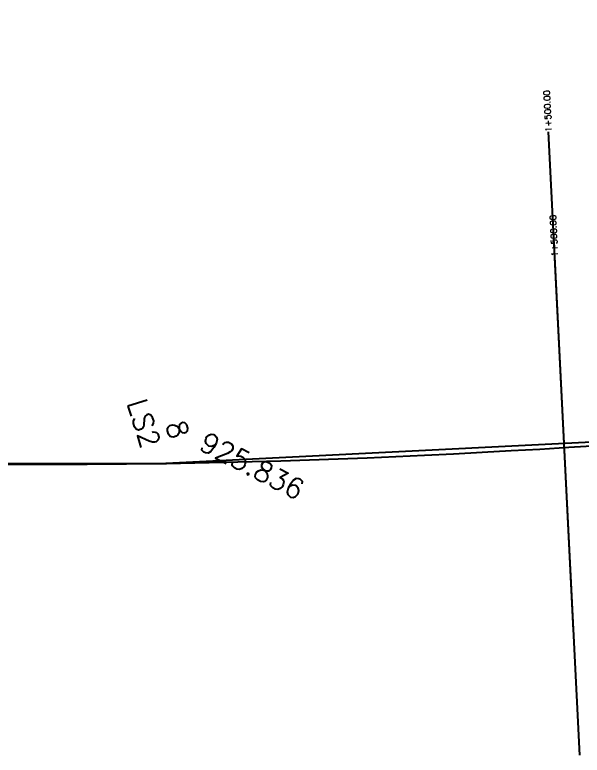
# Model space of a CAD drawing. Header units: millimetres. Extents: x 824502 to 1498685, y 1474633 to 1481826.
# Drawn here: x 1479207.5 to 1479298.4, y 1478429.7 to 1478548.3 of the extents above; entities that cross this region are included whole.
import ezdxf
from ezdxf.enums import TextEntityAlignment as Align

# ---------------------------------------------------------------- set-up
doc = ezdxf.new("R2010")
doc.units = ezdxf.units.MM
for name, color, linetype in [('Chainage', 7, 'Continuous'), ('Points', 7, 'Continuous'), ('Points-ELV', 6, 'Continuous'), ('Points-NUM', 4, 'Continuous'), ('Points-TXT', 3, 'Continuous')]:
    doc.layers.add(name, color=color, linetype=linetype)
doc.styles.add('ROMANS', font='romans.shx')

# ---------------------------------------------------------------- blocks, each defined once
blk = doc.blocks.new('POINTS')
at = {"layer": 'Points'}
blk.add_line((0, 0), (0, 0), dxfattribs=at)
blk.add_point((0, 0), dxfattribs=at)
at = {"layer": 'Points-ELV', "style": 'ROMANS'}
blk.add_attdef('ELEV', text='', height=1, rotation=45, dxfattribs=at).set_placement((0, 0), align=Align.BOTTOM_LEFT)
at = {"layer": 'Points-NUM', "style": 'ROMANS'}
blk.add_attdef('PTNUM', text='', height=1, dxfattribs=at).set_placement((0, 0), align=Align.BOTTOM_RIGHT)
at = {"layer": 'Points-TXT', "style": 'ROMANS'}
blk.add_attdef('DESC', text='', height=1, dxfattribs=at).set_placement((0, 0), align=Align.BOTTOM_RIGHT)

msp = doc.modelspace()

# ---------------------------------------------------------------- linework, layer by layer
at = {"color": 0}
msp.add_lwpolyline([(1480746.847, 1478573.166), (1480584.758, 1478542.724), (1480460.324, 1478548.08), (1480387.688, 1478520.003), (1480288.782, 1478446.309), (1480182.533, 1478486.447), (1479965.626, 1478478.688), (1479842.379, 1478518.948), (1479664.626, 1478493.642), (1479527.022, 1478491.918), (1479400.745, 1478487.045), (1479309.517, 1478480.299), (1479231.733, 1478476.426), (1479128.067, 1478476.359), (1479053.146, 1478472.394)], dxfattribs=at)
msp.add_spline([(1479053.146, 1478472.394, 12010.774), (1479131.598, 1478476.438, 11982.219), (1479231.733, 1478476.426, 11956.996), (1479527.022, 1478491.918, 11913.086), (1479666.121, 1478493.858, 11875.155), (1479842.379, 1478518.948, 11820.59), (1479965.626, 1478478.688, 11807.96), (1480182.533, 1478486.447, 11798.725), (1480288.782, 1478446.309, 11802.91), (1480387.688, 1478520.003, 11813.9), (1480584.758, 1478542.724, 11915.966), (1480746.847, 1478573.166, 11985.357)], degree=3)
at = {"layer": 'Chainage', "color": 0}
for p, q in [((1479297.996, 1478429.664), (1479293.023, 1478529.54)), ((1479297.002, 1478449.639), (1479294.017, 1478509.565))]:
    msp.add_line(p, q, dxfattribs=at)

# ---------------------------------------------------------------- block references
at = {"layer": 'Points', "linetype": 'Continuous'}
ref = msp.add_blockref('POINTS', (1479231.733, 1478476.426, 11956.996), dxfattribs=dict(at, xscale=12.91481050348951, yscale=12.91481050348951, zscale=12.91481050348951, rotation=287.5583941117993))
ref.add_attrib('PTNUM', '8', dxfattribs={"layer": 'Points-NUM', "height": 3.229, "rotation": 287.55839, "style": 'ROMANS'}).set_placement((1479231.529, 1478479.748, 11956.996), align=Align.BOTTOM_RIGHT)
ref.add_attrib('DESC', 'LS2', dxfattribs={"layer": 'Points-TXT', "height": 3.2287, "rotation": 287.55839, "style": 'ROMANS'}).set_placement((1479226.911, 1478478.287, 11956.996), align=Align.BOTTOM_RIGHT)
ref.add_attrib('ELEV', '925.836', dxfattribs={"layer": 'Points-ELV', "height": 3.2287, "rotation": 332.55839, "style": 'ROMANS'}).set_placement((1479236.35, 1478477.887, 11956.996), align=Align.BOTTOM_LEFT)
ref = msp.add_blockref('POINTS', (1479231.733, 1478476.426, 11956.996), dxfattribs=dict(at, xscale=12.91481050348951, yscale=12.91481050348951, zscale=12.91481050348951, rotation=287.5583941117993))
ref.add_attrib('PTNUM', '8', dxfattribs={"layer": 'Points-NUM', "height": 3.229, "rotation": 287.55839, "style": 'ROMANS'}).set_placement((1479231.529, 1478479.748, 11956.996), align=Align.BOTTOM_RIGHT)
ref.add_attrib('DESC', 'LS2', dxfattribs={"layer": 'Points-TXT', "height": 3.2287, "rotation": 287.55839, "style": 'ROMANS'}).set_placement((1479226.911, 1478478.287, 11956.996), align=Align.BOTTOM_RIGHT)
ref.add_attrib('ELEV', '925.836', dxfattribs={"layer": 'Points-ELV', "height": 3.2287, "rotation": 332.55839, "style": 'ROMANS'}).set_placement((1479236.35, 1478477.887, 11956.996), align=Align.BOTTOM_LEFT)

# ---------------------------------------------------------------- texts
at = {"layer": 'Chainage', "color": 0, "style": 'ROMANS'}
for p in [(1479293.023, 1478529.54), (1479294.017, 1478509.565)]:
    msp.add_text('1+500.00', height=1, rotation=92.85091, dxfattribs=at).set_placement(p, align=Align.MIDDLE_LEFT)

doc.saveas('drawing.dxf')
